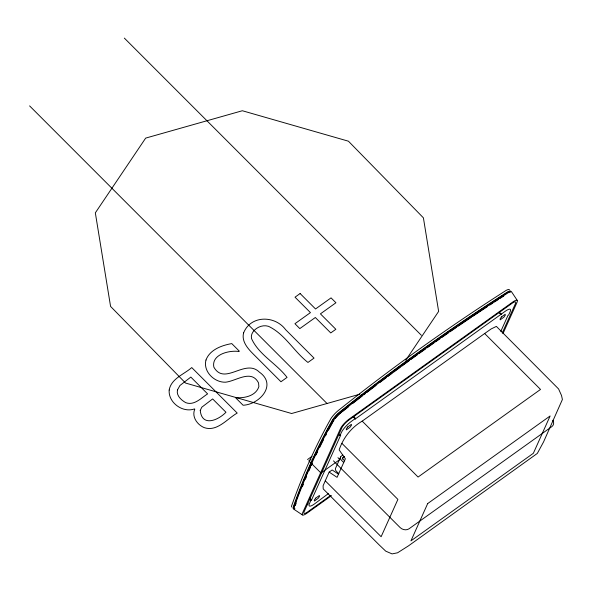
<?xml version="1.0" encoding="UTF-8"?>
<svg xmlns="http://www.w3.org/2000/svg" width="592" height="592" viewBox="0 0 592 592"><rect width="100%" height="100%" fill="white"/><g stroke="black" fill="none" stroke-linecap="round" stroke-linejoin="round"><path stroke-width="0.89" d="M325.252 480.808L323.091 485.817L323.217 488.911L379.095 544.825L385.725 551.145L392.074 553.897L397.558 552.802L408.473 545.868L537.314 453.428L543.56 441.928L562.4 399.489L561.512 395.486L558.582 388.951L496.37 326.392L491.145 328.945L484.648 333.518L362.2 421.134C351.152 427.602 343.249 437.843 339.149 449.883L345.388 458.815L337.063 477.33L329.159 472.105L325.252 480.808L381.13 536.715L397.898 499.396L342.021 443.482M338.72 434.321L339.993 435.594L340.74 435.061L311.599 499.914L310.852 500.447L309.438 503.592A10.848 2.723 -45 0 0 314.278 504.088L328.338 493.632M339.993 435.594L341.414 432.449A10.848 2.723 -45 0 1 351.5 421.275L355.533 418.389L353.624 416.479M353.483 417.19L355.267 418.973L355.533 418.389M340.652 456.928L335.657 468.035A3.448 2.782 24.2 0 0 336.374 471.269L338.728 473.622M342.294 459.066L343.012 457.483L344.477 456.432M355.267 418.973L505.309 311.222A10.848 2.723 -45 0 1 510.156 311.71L508.743 314.855L507.995 315.395L500.802 331.394M502.26 332.948L515.469 303.548A7.252 1.82 -45 0 0 512.198 303.222L348.673 420.224A7.252 1.82 -45 0 0 341.865 427.764L304.118 511.754A7.252 1.82 -45 0 0 307.389 512.087L330.639 495.445M503.015 333.518L517.031 302.327A9.213 2.309 -45 0 0 512.924 301.913L348.999 419.195A9.213 2.309 -45 0 0 340.437 428.682L302.556 512.975A9.213 2.309 -45 0 0 306.671 513.39L331.483 495.637M405.764 360.217L438.635 311.407L423.406 217.841L348.422 141.192L242.343 110.741L145.669 138.106L95.334 212.846L110.571 306.412L185.548 383.054L291.627 413.512L359.884 394.191M343.012 457.483L342.627 458.696L344.662 460.894M307.507 459.533L312.021 456.306M311.066 459.229L308.809 460.842L320.975 473.008L339.815 459.525L337.951 457.66M342.857 455.041L341.377 456.099A3.448 2.782 24.2 0 0 341.369 460.154L343.723 462.515M329.159 472.105L332.149 469.967L338.617 474.244M306.686 504.946L308.188 503.873M302.29 514.848L293.906 509.261A10.848 2.723 -45 0 1 294.217 507.055A1450.777 773.441 54.4 0 1 332.216 422.496A10.848 2.723 -45 0 1 342.309 411.322A2595.691 2097.293 24.2 0 1 506.567 293.787A10.848 2.723 -45 0 1 511.725 292.078L517.297 300.462M499.367 312.191L501.276 314.108M498.642 312.31L501.017 314.685M484.648 333.518L540.526 389.432L418.078 477.048L362.2 421.134M124.342 38.103L421.371 335.309M29.6 105.894L327.021 403.492M333.474 460.865L400.103 527.539A6.512 5.261 24.2 0 0 409.035 528.789L551.796 426.647A6.512 5.261 24.2 0 0 552.824 420.246M309.816 498.131L311.599 499.914M309.579 499.174L310.852 500.447M509.497 289.851A10.848 2.723 -45 0 0 504.34 291.56A2595.691 2097.293 24.2 0 0 340.082 409.094A10.848 2.723 -45 0 0 329.988 420.268A1450.777 773.441 54.4 0 0 291.989 504.828A10.848 2.723 -45 0 0 291.678 507.026M510.985 291.338A10.848 2.723 -45 0 0 505.827 293.047A2595.691 2097.293 24.2 0 0 341.562 410.574A10.848 2.723 -45 0 0 331.476 421.756A1450.777 773.441 54.4 0 0 293.469 506.315A10.848 2.723 -45 0 0 294.934 508.691M510.178 292.115A10.012 2.509 -45 0 0 505.383 293.75A2587.787 2090.907 24.2 0 0 341.503 411.003A10.012 2.509 -45 0 0 332.127 421.386A1442.874 769.23 54.4 0 0 294.261 505.649A10.012 2.509 -45 0 0 293.965 507.736M342.243 411.743A2587.787 2090.907 24.2 0 1 348.666 406.645M352.965 403.256A2587.787 2090.907 24.2 0 1 362.311 395.959M363.754 394.842A2587.787 2090.907 24.2 0 1 365.197 393.724M366.64 392.607A2587.787 2090.907 24.2 0 1 376.068 385.377M379.716 382.61A2587.787 2090.907 24.2 0 1 386.31 377.637M387.775 376.534A2587.787 2090.907 24.2 0 1 392.193 373.234M393.665 372.131A2587.787 2090.907 24.2 0 1 400.318 367.21M401.805 366.115A2587.787 2090.907 24.2 0 1 409.227 360.683M410.722 359.596A2587.787 2090.907 24.2 0 1 417.441 354.734M418.936 353.661A2587.787 2090.907 24.2 0 1 425.685 348.829M427.187 347.763A2587.787 2090.907 24.2 0 1 433.973 342.96M435.483 341.895A2587.787 2090.907 24.2 0 1 440.019 338.72M441.536 337.662A2587.787 2090.907 24.2 0 1 448.366 332.919M449.89 331.868A2587.787 2090.907 24.2 0 1 456.758 327.154M458.282 326.111A2587.787 2090.907 24.2 0 1 471.306 317.305M472.845 316.276A2587.787 2090.907 24.2 0 1 487.482 306.575M489.799 305.058A2587.787 2090.907 24.2 0 1 492.899 303.03M494.453 302.024A2587.787 2090.907 24.2 0 1 498.331 299.5M499.892 298.501A2587.787 2090.907 24.2 0 1 503.785 295.993M295.312 505.524A1442.874 769.23 54.4 0 1 296.244 502.941M302.371 486.765A1442.874 769.23 54.4 0 1 303.37 484.241M305.405 479.231A1442.874 769.23 54.4 0 1 306.441 476.745M308.957 470.81A1442.874 769.23 54.4 0 1 310.43 467.421M311.17 465.741A1442.874 769.23 54.4 0 1 312.295 463.218M316.106 454.9A1442.874 769.23 54.4 0 1 317.667 451.6M319.665 447.448A1442.874 769.23 54.4 0 1 323.38 439.974M325.489 435.867A1442.874 769.23 54.4 0 1 326.34 434.232M328.486 430.169A1442.874 769.23 54.4 0 1 332.43 422.925M332.874 422.133A10.012 2.509 -45 0 1 333.984 420.165M335.065 418.685A10.012 2.509 -45 0 1 338.372 415.022M339.001 414.422A10.012 2.509 -45 0 1 341.636 412.195M169.179 390.054C168.158 402.634 182.802 413.201 194.546 408.902L194.79 409.146C191.46 416.701 197.247 424.775 204.218 427.631C217.22 432.034 227.173 418.736 237.207 413.068L191.741 367.573C184.06 374.388 171.132 378.591 169.179 390.054M200.244 410.382C201.835 427.239 218.159 420.357 225.966 412.254L212.654 398.934L201.828 407.178L200.244 410.382M177.452 389.95C176.172 395.648 181.293 400.125 185.733 402.656C194.146 405.875 201.191 397.994 207.614 393.887L190.824 377.082L179.946 385.488L177.452 389.95M243.615 332.852C241.403 340.918 247.323 348.022 252.599 353.372L280.963 381.759L287.046 377.407C276.597 363.569 258.593 354.675 251.482 338.454C250.638 334.487 253.161 330.847 256.262 328.641C259.747 326.111 264.276 324.993 268.457 326.303C284.774 333.91 294.039 351.596 307.951 362.452L314.034 358.101L285.662 329.714C274.984 315.218 250.727 315.055 243.615 332.852M205.979 360.025C202.886 371.473 214.408 382.654 225.567 382.195C236.252 381.085 251.43 368.86 258.556 382.957L258.874 386.635C255.973 395.782 244.836 398.283 236.312 397.676L235.845 398.002L243.083 405.246C259.592 404.499 277.5 384.733 259.296 372.065C245.132 358.16 224.509 386.206 213.823 367.062C211.329 354.349 229.319 350.094 238.909 351.478L239.338 351.174L231.768 343.597C221.771 345.365 209.812 349.665 205.979 360.025M427.683 503.57L410.915 540.896L533.362 453.28L550.138 415.954L427.683 503.57M347.682 426.98L346.261 428.971L346.379 429.866L350.079 427.224L351.493 425.234L351.374 424.338L347.682 426.98M315.706 498.131L314.285 500.122L314.404 501.017L318.104 498.375L319.517 496.385L319.399 495.489L315.706 498.131M501.491 316.927L500.077 318.925L500.188 319.821L503.888 317.171L505.302 315.181L505.183 314.285L501.491 316.927M300.114 293.536L295.023 297.184L310.445 312.613L294.934 323.706L299.818 328.597L315.329 317.504L330.75 332.933L335.849 329.285L320.427 313.856L335.93 302.764L331.046 297.872L315.536 308.965L300.114 293.536"/></g></svg>
